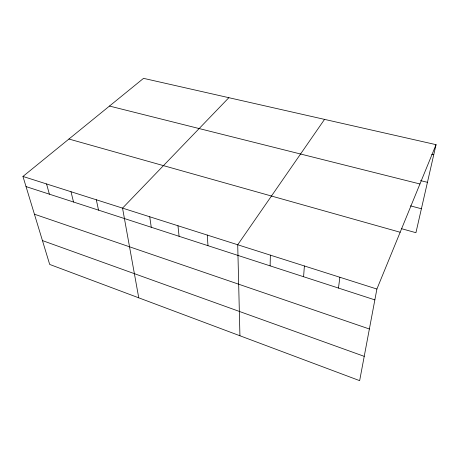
<?xml version="1.0" encoding="UTF-8"?>
<svg xmlns="http://www.w3.org/2000/svg" width="459" height="459" viewBox="0 0 459 459"><rect width="100%" height="100%" fill="white"/><g stroke="black" fill="none" stroke-linecap="round" stroke-linejoin="round"><path stroke-width="0.69" d="M270.116 265.864L270.368 255.152M303.588 276.737L304.386 265.973M338.472 288.063L339.867 277.259M436.05 144.665L376.896 289.038L359.649 380.649L49.687 264.43L22.95 176.44L143.541 78.351L436.05 144.665L415.929 232.702L401.694 228.731M324.536 119.38L237.716 244.762L239.931 335.759M228.863 97.692L122.542 208.122L138.75 297.822M431.678 154.293L433.738 154.769M420.507 180.594L427.444 182.321M109.483 106.052L419.945 183.973M410.449 205.856L421.402 208.759M68.936 139.037L400.168 232.248M22.95 176.44L376.896 289.038M26.031 186.589L374.86 299.882M34.419 214.192L369.375 329M42.44 240.585L364.222 356.35M46.56 183.95L49.377 194.168M71.002 191.73L73.526 202.012M96.31 199.78L98.53 210.136M149.737 216.774L151.258 227.262M177.96 225.753L179.096 236.299M207.267 235.077L207.979 245.68"/></g></svg>
